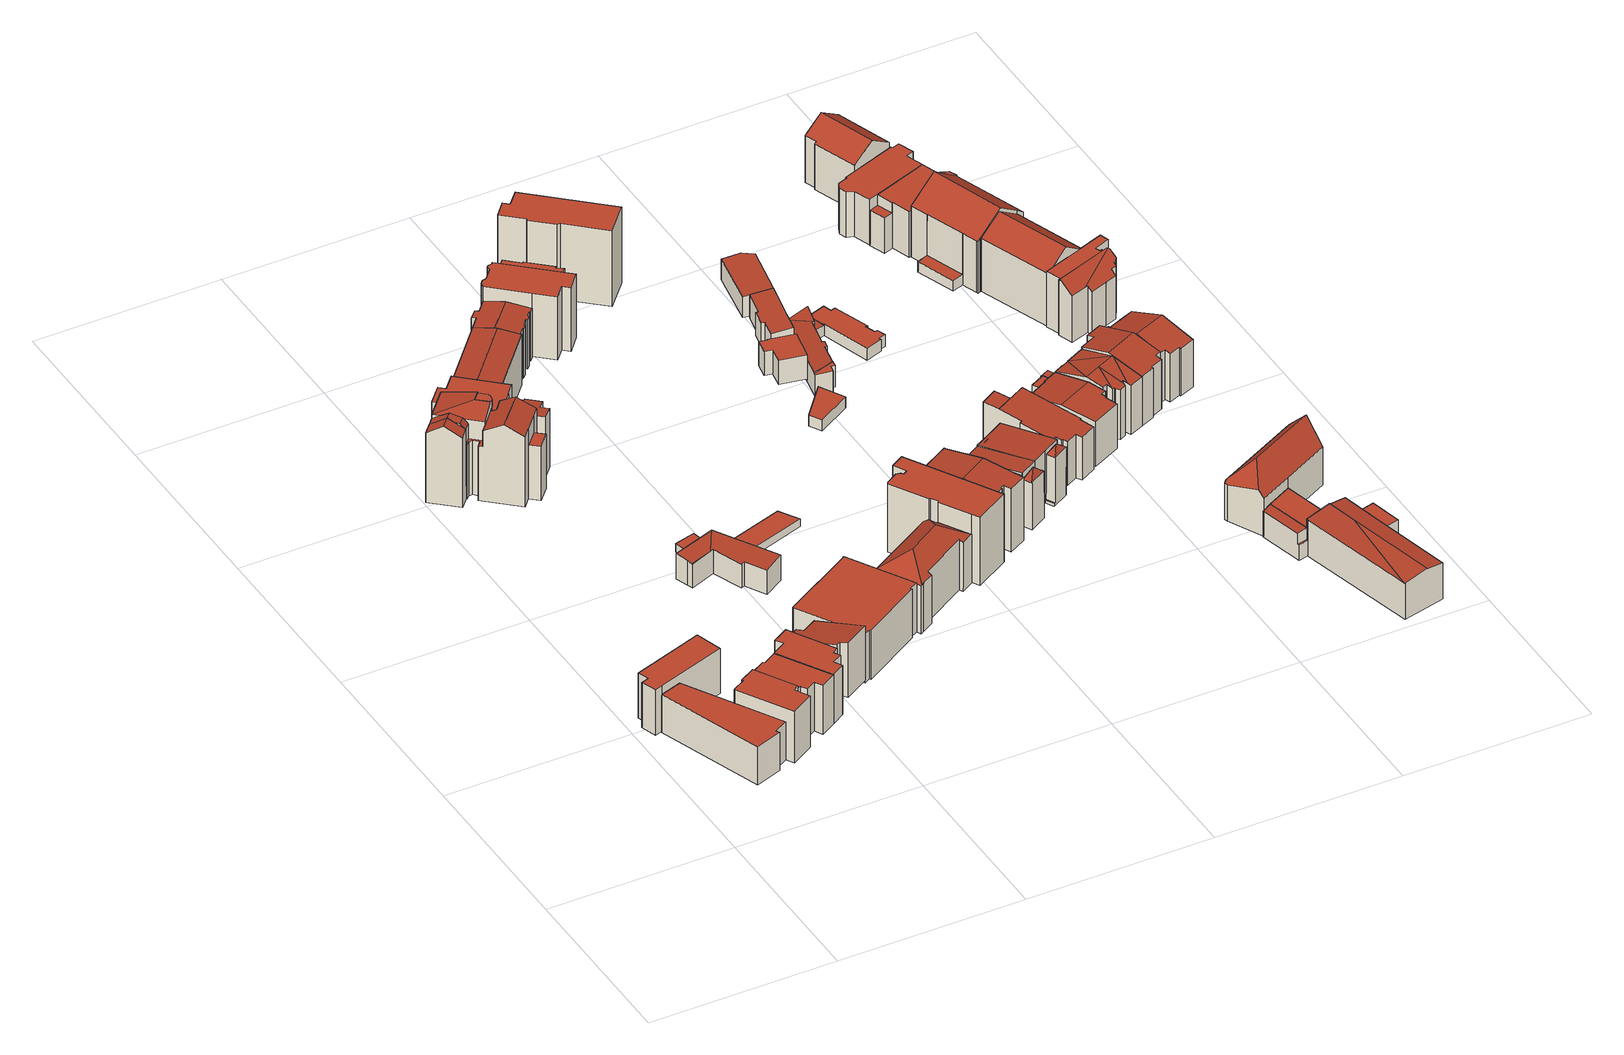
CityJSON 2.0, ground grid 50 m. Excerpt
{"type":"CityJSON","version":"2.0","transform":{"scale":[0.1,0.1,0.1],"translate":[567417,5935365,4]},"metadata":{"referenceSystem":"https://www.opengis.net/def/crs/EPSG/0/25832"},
"CityObjects":{
"building1":{"type":"Building","attributes":{"Gemeindeschluessel":"02000000","Geometrietyp2DReferenz":"3000","function":"31001_1010","roofType":"1000","measuredHeight":11.15,"storeysAboveGround":4},"geometry":[{"type":"MultiSurface","lod":"2","boundaries":[[[0,1,2,3]],[[3,2,4,5]],[[4,2,1,6,7,8]],[[0,3,5,9,10,11]],[[11,10,7,6]],[[9,5,4,8]],[[0,11,6,1]],[[10,9,8,7]]],"semantics":{"surfaces":[{"type":"WallSurface"},{"type":"RoofSurface"},{"type":"GroundSurface"}],"values":[0,0,1,2,0,0,0,0]}}]},
"building2":{"type":"Building","attributes":{"Gemeindeschluessel":"02000000","Geometrietyp2DReferenz":"3000","function":"31001_2010","roofType":"1000","measuredHeight":13.26,"storeysAboveGround":3},"geometry":[{"type":"MultiSurface","lod":"2","boundaries":[[[12,13,14,15]],[[15,14,16,17]],[[18,19,20,21]],[[21,20,13,12]],[[22,23,19,18]],[[23,22,24,25]],[[25,24,17,16]],[[17,24,22,18,21,12,15]],[[25,16,14,13,20,19,23]]],"semantics":{"surfaces":[{"type":"WallSurface"},{"type":"GroundSurface"},{"type":"RoofSurface"}],"values":[0,0,0,0,0,0,0,1,2]}}]},
"building3":{"type":"Building","attributes":{"Gemeindeschluessel":"02000000","Geometrietyp2DReferenz":"3000","function":"31001_1010","roofType":"1000","measuredHeight":15.15,"storeysAboveGround":4},"geometry":[{"type":"MultiSurface","lod":"2","boundaries":[[[26,27,28,29,30,31,32,33]],[[34,35,36,37,38,39,40,41]],[[34,33,32,35]],[[35,32,31,36]],[[36,31,30,37]],[[37,30,29,38]],[[38,29,28,39]],[[39,28,27,40]],[[40,27,26,41]],[[34,41,26,33]]],"semantics":{"surfaces":[{"type":"RoofSurface"},{"type":"GroundSurface"},{"type":"WallSurface"}],"values":[0,1,2,2,2,2,2,2,2,2]}}]},
"building4":{"type":"Building","attributes":{"Gemeindeschluessel":"02000000","Geometrietyp2DReferenz":"3000","function":"31001_1010","roofType":"1000","measuredHeight":14.15,"storeysAboveGround":4},"geometry":[{"type":"MultiSurface","lod":"2","boundaries":[[[42,43,44,45,46,47,48,49,50,51]],[[52,53,54,55,56,57,58,59,60,61]],[[52,51,50,53]],[[53,50,49,54]],[[54,49,48,55]],[[55,48,47,56]],[[56,47,46,57]],[[57,46,45,58]],[[58,45,44,59]],[[59,44,43,60]],[[60,43,42,61]],[[61,42,51,52]]],"semantics":{"surfaces":[{"type":"RoofSurface"},{"type":"GroundSurface"},{"type":"WallSurface"}],"values":[0,1,2,2,2,2,2,2,2,2,2,2]}}]},
"building5":{"type":"Building","attributes":{"Gemeindeschluessel":"02000000","Geometrietyp2DReferenz":"3000","function":"31001_1010","roofType":"1000","measuredHeight":14.36,"storeysAboveGround":4},"geometry":[{"type":"MultiSurface","lod":"2","boundaries":[[[62,63,64,65,66,67,68,69,70,71,72,73]],[[55,74,75,76,77,78,79,80,81,82,83,56]],[[55,73,72,74]],[[74,72,71,75]],[[75,71,70,76]],[[76,70,69,77]],[[77,69,68,78]],[[78,68,67,79]],[[79,67,66,80]],[[80,66,65,81]],[[81,65,64,82]],[[82,64,63,83]],[[83,63,62,56]],[[56,62,73,55]]],"semantics":{"surfaces":[{"type":"RoofSurface"},{"type":"GroundSurface"},{"type":"WallSurface"}],"values":[0,1,2,2,2,2,2,2,2,2,2,2,2,2]}}]},
"building6":{"type":"Building","attributes":{"Gemeindeschluessel":"02000000","Geometrietyp2DReferenz":"3000","function":"31001_1120","roofType":"3100","measuredHeight":22.96,"storeysAboveGround":5},"geometry":[{"type":"MultiSurface","lod":"2","boundaries":[[[84,85,86,87]],[[88,89,90,91,92]],[[93,94,95,89,88]],[[96,97,98,99,95,94]],[[100,101,102,103,104,105,106]],[[107,108,109,110]],[[111,112,113,114]],[[115,116,117,118,119,120,121,122,123,124]],[[90,125,91]],[[123,98,97,124]],[[105,126,127,106]],[[106,127,128,100]],[[121,129,130,122]],[[131,132,133,134]],[[135,104,103,136]],[[136,103,102,137]],[[113,138,139,114]],[[140,108,107,141]],[[142,143,144,145]],[[146,112,111,147]],[[148,120,119,149]],[[149,119,118,150]],[[150,118,117,151]],[[151,117,116,152]],[[152,116,115,153]],[[154,155,156,85,84,92,91,125]],[[157,158,148,149,150,151,152,153,159,156,155,135,136,137,140,141,131,134,160,142,145,161,146,147]],[[162,163,133,132,110,130,129,164]],[[165,139,138,144,143,162,164,166]],[[93,88,92,84,87]],[[86,85,156,159,167]],[[90,89,95,99]],[[148,158,166,164,129,121,120]],[[159,153,115,124,168,167]],[[142,160,163,162,143]],[[157,147,111,114,139,165]],[[146,161,138,113,112]],[[144,138,161,145]],[[165,166,158,157]],[[140,137,102,101,109,108]],[[133,163,160,134]],[[131,141,107,110,132]],[[130,110,109,101,100,128,169]],[[135,155,154,126,105,104]],[[96,94,93]],[[99,98,123,122,130,169]],[[168,124,97,96]],[[154,125,127,126]],[[99,169,128,127,125,90]],[[168,96,93,87,86,167]]],"semantics":{"surfaces":[{"type":"RoofSurface"},{"type":"WallSurface"},{"type":"GroundSurface"}],"values":[0,0,0,0,0,0,0,0,1,1,1,1,1,1,1,1,1,1,1,1,1,1,1,1,1,1,2,0,0,1,1,1,1,1,1,1,1,1,1,1,1,1,1,1,1,1,1,0,0,0]}}]},
"building7":{"type":"Building","attributes":{"Gemeindeschluessel":"02000000","Geometrietyp2DReferenz":"3000","function":"31001_1010","roofType":"2100","measuredHeight":15.95,"storeysAboveGround":4},"geometry":[{"type":"MultiSurface","lod":"2","boundaries":[[[170,171,172,173,174,175,176,177,178]],[[179,180,181,182,183,184,185,186,187]],[[179,178,177,180]],[[180,177,176,181]],[[181,176,175,182]],[[182,175,174,183]],[[183,174,173,184]],[[184,173,172,185]],[[185,172,171,186]],[[186,171,170,187]],[[187,170,178,179]]],"semantics":{"surfaces":[{"type":"RoofSurface"},{"type":"GroundSurface"},{"type":"WallSurface"}],"values":[0,1,2,2,2,2,2,2,2,2,2]}}]},
"building8":{"type":"Building","attributes":{"Gemeindeschluessel":"02000000","Geometrietyp2DReferenz":"3000","function":"31001_1010","roofType":"1000","measuredHeight":18,"storeysAboveGround":3},"geometry":[{"type":"MultiSurface","lod":"2","boundaries":[[[188,189,190,191,192,193,194,195,196,197]],[[198,199,200,201]],[[201,200,202,203]],[[196,204,205,197]],[[206,207,199,198]],[[208,209,210,211]],[[211,210,212,213]],[[214,195,194,215]],[[215,194,193,216]],[[216,193,192,217]],[[217,192,191,218]],[[218,191,190,219]],[[219,190,189,220]],[[220,189,188,221]],[[206,198,201,203,208,211,213,222,214,215,216,217,218,219,220,221]],[[207,206,221,188,197,205]],[[214,222,223,204,196,195]],[[223,222,213,212]],[[209,208,203,202]],[[209,202,200,199,207,205,204,223,212,210]]],"semantics":{"surfaces":[{"type":"RoofSurface"},{"type":"WallSurface"},{"type":"GroundSurface"}],"values":[0,1,1,1,1,1,1,1,1,1,1,1,1,1,2,1,1,1,1,0]}}]},
"building9":{"type":"Building","attributes":{"Gemeindeschluessel":"02000000","Geometrietyp2DReferenz":"3000","function":"31001_1010","roofType":"1000","measuredHeight":7.45,"storeysAboveGround":2},"geometry":[{"type":"MultiSurface","lod":"2","boundaries":[[[224,225,226]],[[227,228,229,230]],[[231,232,233,234]],[[234,233,235,236]],[[237,238,239,227,230,240,231,234,236]],[[241,235,233,232,242,225,243]],[[242,240,230,229]],[[239,238,243,225,224]],[[241,243,238,237]],[[235,241,237,236]],[[242,232,231,240]],[[227,239,224,226,228]],[[242,229,228,226,225]]],"semantics":{"surfaces":[{"type":"RoofSurface"},{"type":"WallSurface"},{"type":"GroundSurface"}],"values":[0,1,1,1,2,0,1,1,1,1,1,1,0]}}]},
"building10":{"type":"Building","attributes":{"Gemeindeschluessel":"02000000","Geometrietyp2DReferenz":"3000","function":"31001_2460","roofType":"1000","measuredHeight":2.44,"storeysAboveGround":1},"geometry":[{"type":"MultiSurface","lod":"2","boundaries":[[[244,245,246,247]],[[248,249,250,251]],[[248,247,246,249]],[[249,246,245,250]],[[250,245,244,251]],[[251,244,247,248]]],"semantics":{"surfaces":[{"type":"RoofSurface"},{"type":"GroundSurface"},{"type":"WallSurface"}],"values":[0,1,2,2,2,2]}}]},
"building11":{"type":"Building","attributes":{"Gemeindeschluessel":"02000000","Geometrietyp2DReferenz":"3000","function":"31001_1010","roofType":"1000","measuredHeight":14.16,"storeysAboveGround":4},"geometry":[{"type":"MultiSurface","lod":"2","boundaries":[[[252,253,254,255,256,257,258,259,260,261]],[[262,263,264,265,266,267,268,269,270,271]],[[268,261,260,269]],[[269,260,259,270]],[[270,259,258,271]],[[262,257,256,263]],[[263,256,255,264]],[[264,255,254,265]],[[265,254,253,266]],[[266,253,252,267]],[[268,267,252,261]],[[262,271,258,257]]],"semantics":{"surfaces":[{"type":"RoofSurface"},{"type":"GroundSurface"},{"type":"WallSurface"}],"values":[0,1,2,2,2,2,2,2,2,2,2,2]}}]},
"building12":{"type":"Building","attributes":{"Gemeindeschluessel":"02000000","Geometrietyp2DReferenz":"3000","function":"31001_1130","roofType":"3100","measuredHeight":15.48,"storeysAboveGround":5},"geometry":[{"type":"MultiSurface","lod":"2","boundaries":[[[272,273,274,275]],[[276,273,272,277]],[[278,275,274,279]],[[280,276,277,281]],[[281,277,272,275,278]],[[279,274,273,276,280]],[[279,280,281,278]]],"semantics":{"surfaces":[{"type":"RoofSurface"},{"type":"WallSurface"},{"type":"GroundSurface"}],"values":[0,0,1,1,1,1,2]}}]},
"building13":{"type":"Building","attributes":{"Gemeindeschluessel":"02000000","Geometrietyp2DReferenz":"3000","function":"31001_2460","roofType":"1000","measuredHeight":2.35,"storeysAboveGround":1},"geometry":[{"type":"MultiSurface","lod":"2","boundaries":[[[282,283,284,285]],[[285,284,286,287]],[[288,289,283,282]],[[287,286,289,288]],[[287,288,282,285]],[[289,286,284,283]]],"semantics":{"surfaces":[{"type":"WallSurface"},{"type":"GroundSurface"},{"type":"RoofSurface"}],"values":[0,0,0,0,1,2]}}]},
"building14":{"type":"Building","attributes":{"Gemeindeschluessel":"02000000","Geometrietyp2DReferenz":"3000","function":"31001_1010","roofType":"3100","measuredHeight":15.23,"storeysAboveGround":6},"geometry":[{"type":"MultiSurface","lod":"2","boundaries":[[[290,291,292,293,294,295,296,274]],[[297,298,299,300,301,302,303,304,305,306,307,308,309,291,290]],[[310,274,296,311]],[[311,296,295,312]],[[312,295,294,313]],[[313,294,293,314]],[[314,293,292,315]],[[316,309,308,317]],[[317,308,307,318]],[[318,307,306,319]],[[319,306,305,320]],[[320,305,304,321]],[[321,304,303,322]],[[322,303,302,323]],[[323,302,301,324]],[[324,301,300,325]],[[325,300,299,326]],[[326,299,298,327]],[[327,298,297,328]],[[328,297,290,274,310]],[[315,292,291,309,316]],[[315,316,317,318,319,320,321,322,323,324,325,326,327,328,310,311,312,313,314]]],"semantics":{"surfaces":[{"type":"RoofSurface"},{"type":"WallSurface"},{"type":"GroundSurface"}],"values":[0,0,1,1,1,1,1,1,1,1,1,1,1,1,1,1,1,1,1,1,1,2]}}]},
"building15":{"type":"Building","attributes":{"Gemeindeschluessel":"02000000","Geometrietyp2DReferenz":"3000","function":"31001_1010","roofType":"3200","measuredHeight":18.33,"storeysAboveGround":4},"geometry":[{"type":"MultiSurface","lod":"2","boundaries":[[[329,330,331,332,333,334]],[[335,333,332,336,337,338]],[[339,340,341,342,343,336,332,331,344]],[[343,345,346,347,337,336]],[[348,330,329,349]],[[349,329,334,350]],[[351,342,341,352]],[[352,341,340,353]],[[353,340,339,354]],[[355,347,346,356]],[[356,346,345,357]],[[351,352,353,354,358,348,349,350,359,360,355,356,357]],[[358,354,339,344]],[[351,357,345,343,342]],[[355,360,338,337,347]],[[360,359,335,338]],[[348,358,344,331,330]],[[359,350,334,333,335]]],"semantics":{"surfaces":[{"type":"RoofSurface"},{"type":"WallSurface"},{"type":"GroundSurface"}],"values":[0,0,0,0,1,1,1,1,1,1,1,2,1,1,1,1,1,1]}}]},
"building16":{"type":"Building","attributes":{"Gemeindeschluessel":"02000000","Geometrietyp2DReferenz":"3000","function":"31001_1010","roofType":"1000","measuredHeight":18.48,"storeysAboveGround":5},"geometry":[{"type":"MultiSurface","lod":"2","boundaries":[[[361,362,363,364,365,366,367,368,369,370,371,372,373,374]],[[375,376,377,378,379,380,381,382,383,384,385,386,387,388]],[[380,369,368,381]],[[381,368,367,382]],[[382,367,366,383]],[[383,366,365,384]],[[384,365,364,385]],[[385,364,363,386]],[[386,363,362,387]],[[387,362,361,388]],[[375,374,373,376]],[[376,373,372,377]],[[377,372,371,378]],[[378,371,370,379]],[[379,370,369,380]],[[375,388,361,374]]],"semantics":{"surfaces":[{"type":"RoofSurface"},{"type":"GroundSurface"},{"type":"WallSurface"}],"values":[0,1,2,2,2,2,2,2,2,2,2,2,2,2,2,2]}}]},
"building17":{"type":"Building","attributes":{"Gemeindeschluessel":"02000000","Geometrietyp2DReferenz":"3000","function":"31001_1010","roofType":"1000","measuredHeight":12.1,"storeysAboveGround":4},"geometry":[{"type":"MultiSurface","lod":"2","boundaries":[[[389,390,391,392,393,394,395,396]],[[397,398,399,400,401,402,403,404]],[[397,396,395,398]],[[398,395,394,399]],[[399,394,393,400]],[[400,393,392,401]],[[401,392,391,402]],[[402,391,390,403]],[[403,390,389,404]],[[404,389,396,397]]],"semantics":{"surfaces":[{"type":"RoofSurface"},{"type":"GroundSurface"},{"type":"WallSurface"}],"values":[0,1,2,2,2,2,2,2,2,2]}}]},
"building18":{"type":"Building","attributes":{"Gemeindeschluessel":"02000000","Geometrietyp2DReferenz":"3000","function":"31001_1010","roofType":"1000","measuredHeight":19.82,"storeysAboveGround":4},"geometry":[{"type":"MultiSurface","lod":"2","boundaries":[[[405,406,407,408]],[[409,410,411,412]],[[412,411,413,414]],[[414,413,415,416]],[[416,415,417,418]],[[418,417,419,420]],[[420,419,406,405]],[[421,422,423,424]],[[424,423,425,426]],[[426,425,427,428]],[[428,427,429,430]],[[430,429,431,432]],[[433,434,432,431]],[[434,433,410,409]],[[422,421,408,407]],[[408,421,424,426,428,430,432,434,409,412,414,416,418,420,405]],[[422,407,406,419,417,415,413,411,410,433,431,429,427,425,423]]],"semantics":{"surfaces":[{"type":"WallSurface"},{"type":"GroundSurface"},{"type":"RoofSurface"}],"values":[0,0,0,0,0,0,0,0,0,0,0,0,0,0,0,1,2]}}]},
"building19":{"type":"Building","attributes":{"Gemeindeschluessel":"02000000","Geometrietyp2DReferenz":"3000","function":"31001_1120","roofType":"1000","measuredHeight":22.16,"storeysAboveGround":6},"geometry":[{"type":"MultiSurface","lod":"2","boundaries":[[[435,436,437,438]],[[438,437,439,440]],[[441,442,443,444]],[[444,443,445,446]],[[446,445,447,448]],[[448,447,449,450]],[[450,449,451,452]],[[452,451,436,435]],[[442,441,453,454]],[[454,453,440,439]],[[440,453,441,444,446,448,450,452,435,438]],[[454,439,437,436,451,449,447,445,443,442]]],"semantics":{"surfaces":[{"type":"WallSurface"},{"type":"GroundSurface"},{"type":"RoofSurface"}],"values":[0,0,0,0,0,0,0,0,0,0,1,2]}}]},
"building20":{"type":"Building","attributes":{"Gemeindeschluessel":"02000000","Geometrietyp2DReferenz":"3000","function":"31001_1120","roofType":"3100","measuredHeight":19.7,"storeysAboveGround":4},"geometry":[{"type":"MultiSurface","lod":"2","boundaries":[[[455,456,457,458,459]],[[460,459,458,461]],[[462,455,459,460]],[[456,463,464,457]],[[465,466,467,468]],[[469,470,471,472]],[[472,471,473,474]],[[474,473,475,476]],[[476,475,477,478]],[[469,472,474,476,478,462,460,461,479,465,468,480]],[[462,478,477,481,463,456,455]],[[482,480,468,467,483]],[[470,469,480,482]],[[466,465,479,464]],[[479,461,458,457,464]],[[481,477,475,473,471,470,482,483]],[[481,483,467,466,464,463]]],"semantics":{"surfaces":[{"type":"RoofSurface"},{"type":"WallSurface"},{"type":"GroundSurface"}],"values":[0,1,1,1,1,1,1,1,1,2,1,1,1,1,1,0,0]}}]},
"building21":{"type":"Building","attributes":{"Gemeindeschluessel":"02000000","Geometrietyp2DReferenz":"3000","function":"31001_1120","roofType":"1000","measuredHeight":14.3,"storeysAboveGround":3},"geometry":[{"type":"MultiSurface","lod":"2","boundaries":[[[484,485,486,487]],[[488,489,490,491]],[[491,490,492,493]],[[493,492,494,495]],[[496,497,498,499]],[[499,498,500,501]],[[486,500,502,487]],[[503,504,505,506]],[[506,505,507,508]],[[508,507,509,510]],[[510,509,511,512]],[[512,511,513,514]],[[515,485,484,516]],[[496,499,501,515,516,488,491,493,495,503,506,508,510,512,514]],[[489,488,516,484,487,502]],[[515,501,500,486,485]],[[497,496,514,513]],[[504,503,495,494]],[[504,494,492,490,489,502,500,498,497,513,511,509,507,505]]],"semantics":{"surfaces":[{"type":"RoofSurface"},{"type":"WallSurface"},{"type":"GroundSurface"}],"values":[0,1,1,1,1,1,1,1,1,1,1,1,1,2,1,1,1,1,0]}}]},
"building22":{"type":"Building","attributes":{"Gemeindeschluessel":"02000000","Geometrietyp2DReferenz":"3000","function":"31001_1010","roofType":"1000","measuredHeight":3.23,"storeysAboveGround":1},"geometry":[{"type":"MultiSurface","lod":"2","boundaries":[[[517,518,519,520]],[[521,522,523,524]],[[521,520,519,522]],[[522,519,518,523]],[[523,518,517,524]],[[524,517,520,521]]],"semantics":{"surfaces":[{"type":"RoofSurface"},{"type":"GroundSurface"},{"type":"WallSurface"}],"values":[0,1,2,2,2,2]}}]},
"building23":{"type":"Building","attributes":{"Gemeindeschluessel":"02000000","Geometrietyp2DReferenz":"3000","function":"31001_1010","roofType":"1000","measuredHeight":16.11,"storeysAboveGround":4},"geometry":[{"type":"MultiSurface","lod":"2","boundaries":[[[525,526,527,528]],[[529,530,531,532,533]],[[531,534,535,536,537,538,539,540,541,542]],[[543,544,545,546,547]],[[548,549,544,543]],[[550,544,549]],[[550,551,545,544]],[[526,552,553,527]],[[542,532,531]],[[554,540,539,555]],[[555,539,538,556]],[[546,537,536,547]],[[530,534,531]],[[557,558,559,560,561,554,555,556,562]],[[562,556,538,537,546,545,551]],[[558,557,548,543,547,536,535]],[[557,562,551,550,549,548]],[[554,561,553,552,541,540]],[[559,558,535,534,530,529]],[[533,532,542,541,552,526,525]],[[560,559,529,533,525,528]],[[561,560,528,527,553]]],"semantics":{"surfaces":[{"type":"RoofSurface"},{"type":"WallSurface"},{"type":"GroundSurface"}],"values":[0,0,0,0,0,0,0,0,1,1,1,1,1,2,1,1,1,1,1,1,1,1]}}]},
"building24":{"type":"Building","attributes":{"Gemeindeschluessel":"02000000","Geometrietyp2DReferenz":"3000","function":"31001_1010","roofType":"1000","measuredHeight":7.01,"storeysAboveGround":2},"geometry":[{"type":"MultiSurface","lod":"2","boundaries":[[[563,564,565,566,567,568,569,570]],[[571,572,573,574,575,576,577,578]],[[571,570,569,572]],[[572,569,568,573]],[[573,568,567,574]],[[574,567,566,575]],[[575,566,565,576]],[[576,565,564,577]],[[577,564,563,578]],[[578,563,570,571]]],"semantics":{"surfaces":[{"type":"RoofSurface"},{"type":"GroundSurface"},{"type":"WallSurface"}],"values":[0,1,2,2,2,2,2,2,2,2]}}]},
"building25":{"type":"Building","attributes":{"Gemeindeschluessel":"02000000","Geometrietyp2DReferenz":"3000","function":"31001_1120","roofType":"1000","measuredHeight":15.81,"storeysAboveGround":4},"geometry":[{"type":"MultiSurface","lod":"2","boundaries":[[[579,580,581,582]],[[583,584,585,586]],[[587,588,583,586]],[[589,583,588]],[[589,584,583]],[[590,591,592,593]],[[594,582,581,595]],[[579,596,597,580]],[[598,599,600,601]],[[591,587,586,592]],[[602,598,601,594,595,603,604,605,606]],[[596,579,582,594,601,600]],[[606,605,607,608,585,584,589]],[[602,606,589,588,587,591,590]],[[607,605,604,609]],[[598,602,590,593,610,599]],[[610,593,592,586,585,608]],[[609,604,603,597]],[[603,595,581,580,597]],[[609,597,596,600,599,610,608,607]]],"semantics":{"surfaces":[{"type":"RoofSurface"},{"type":"WallSurface"},{"type":"GroundSurface"}],"values":[0,0,0,0,0,0,1,1,1,1,2,1,1,1,1,1,1,1,1,0]}}]},
"building26":{"type":"Building","attributes":{"Gemeindeschluessel":"02000000","Geometrietyp2DReferenz":"3000","function":"31001_2310","roofType":"1000","measuredHeight":7.39,"storeysAboveGround":2},"geometry":[{"type":"MultiSurface","lod":"2","boundaries":[[[611,612,613,614]],[[614,613,615,616]],[[616,615,617,618]],[[618,617,619,620]],[[621,622,623,624]],[[623,622,625,619,617,615,613,612,626]],[[621,624,627,611,614,616,618,620,628]],[[621,628,625,622]],[[628,620,619,625]],[[627,624,623,626]],[[611,627,626,612]]],"semantics":{"surfaces":[{"type":"WallSurface"},{"type":"RoofSurface"},{"type":"GroundSurface"}],"values":[0,0,0,0,0,1,2,0,0,0,0]}}]},
"building27":{"type":"Building","attributes":{"Gemeindeschluessel":"02000000","Geometrietyp2DReferenz":"3000","function":"31001_1010","roofType":"1000","measuredHeight":6.46,"storeysAboveGround":2},"geometry":[{"type":"MultiSurface","lod":"2","boundaries":[[[629,630,631,632,633,634,635]],[[636,637,638,639]],[[640,641,642,643,644]],[[633,632,645]],[[646,631,630,647]],[[647,630,629,648]],[[648,629,635,649]],[[650,651,652,653]],[[654,655,656,657]],[[657,656,658,659]],[[659,658,660,661]],[[633,662,634]],[[663,664,665,666]],[[643,638,637,644]],[[667,642,641]],[[668,669,670,671]],[[671,670,672,673]],[[640,674,641]],[[675,676,677,678]],[[678,677,679,680]],[[680,679,681,682]],[[682,681,683,684]],[[684,683,685,686]],[[686,685,687,688]],[[689,690,691,654,657,659,661,646,647,648,649,650,653,663,666,668,671,673,675,678,680,682,684,686,688]],[[668,666,665,639,638,643,642,667,669]],[[691,690,692,674,640,644,637,636,693]],[[694,687,685,683,681,679,677,676,672,670,669,667,641,674,692]],[[694,692,690,689]],[[687,694,689,688]],[[672,676,675,673]],[[655,654,691,693]],[[664,663,653,652]],[[646,661,660,645,632,631]],[[650,649,635,634,662,651]],[[664,652,651,662,633,645,660,658,656,655,693,636,639,665]]],"semantics":{"surfaces":[{"type":"RoofSurface"},{"type":"WallSurface"},{"type":"GroundSurface"}],"values":[0,0,0,1,1,1,1,1,1,1,1,1,1,1,1,1,1,1,1,1,1,1,1,1,2,1,1,0,1,1,1,1,1,1,1,0]}}]},
"building28":{"type":"Building","attributes":{"Gemeindeschluessel":"02000000","Geometrietyp2DReferenz":"3000","function":"31001_1120","roofType":"1000","measuredHeight":7.02,"storeysAboveGround":2},"geometry":[{"type":"MultiSurface","lod":"2","boundaries":[[[695,696,697,698]],[[699,700,701,697,696]],[[702,695,698,703,704]],[[704,703,701,700]],[[695,702,699,696]],[[702,704,700,699]],[[703,698,697,701]]],"semantics":{"surfaces":[{"type":"WallSurface"},{"type":"RoofSurface"},{"type":"GroundSurface"}],"values":[0,1,2,0,0,0,0]}}]},
"building29":{"type":"Building","attributes":{"Gemeindeschluessel":"02000000","Geometrietyp2DReferenz":"3000","function":"31001_1010","roofType":"1000","measuredHeight":16.15,"storeysAboveGround":4},"geometry":[{"type":"MultiSurface","lod":"2","boundaries":[[[705,706,707,708]],[[709,708,707,710]],[[705,711,712,706]],[[713,714,715,716]],[[716,715,717,718]],[[718,717,719,720]],[[720,719,721,722]],[[722,721,723,724]],[[724,723,725,726]],[[726,725,727,728]],[[728,727,729,730]],[[731,732,733,734]],[[734,733,735,736]],[[713,716,718,720,722,724,726,728,730,709,710,737,738,731,734,736]],[[735,733,732,739,740,712,711,729,727,725,723,721,719,717,715,714]],[[740,739,738,737]],[[739,732,731,738]],[[735,714,713,736]],[[709,730,729,711,705,708]],[[737,710,707,706,712,740]]],"semantics":{"surfaces":[{"type":"RoofSurface"},{"type":"WallSurface"},{"type":"GroundSurface"}],"values":[0,1,1,1,1,1,1,1,1,1,1,1,1,2,0,1,1,1,1,1]}}]},
"building30":{"type":"Building","attributes":{"Gemeindeschluessel":"02000000","Geometrietyp2DReferenz":"3000","function":"31001_1010","roofType":"3100","measuredHeight":14.18,"storeysAboveGround":4},"geometry":[{"type":"MultiSurface","lod":"2","boundaries":[[[741,742,743,744]],[[745,746,747,748]],[[749,750,751,752]],[[752,751,753,754]],[[754,753,755,756]],[[756,755,757,758]],[[758,757,759,760]],[[761,741,744,762,763,749,752,754,756,758,760]],[[749,763,764,748,747,765,750]],[[762,744,743,746,745,766]],[[764,763,762,766]],[[767,761,760,759]],[[741,761,767,768,742]],[[764,766,745,748]],[[768,767,759,757,755,753,751,750,765]],[[768,765,747,746,743,742]]],"semantics":{"surfaces":[{"type":"WallSurface"},{"type":"GroundSurface"},{"type":"RoofSurface"}],"values":[0,0,0,0,0,0,0,1,0,0,0,0,0,2,2,2]}}]},
"building31":{"type":"Building","attributes":{"Gemeindeschluessel":"02000000","Geometrietyp2DReferenz":"3000","function":"31001_1120","roofType":"3100","measuredHeight":16.32,"storeysAboveGround":4},"geometry":[{"type":"MultiSurface","lod":"2","boundaries":[[[769,770,771,772,773]],[[774,775,776,777,778]],[[779,780,781,782,783]],[[784,785,786]],[[787,788,789,790,791,792,782,781]],[[792,793,794,795,796,797,782]],[[798,799,796,795]],[[800,773,772,801]],[[802,769,773,800]],[[770,778,777,771]],[[803,780,779,804]],[[805,791,790,806]],[[806,790,789,807]],[[807,789,788,808]],[[808,788,787,809]],[[810,794,793,811]],[[812,799,798,813]],[[804,779,783,774,778,770,769,802]],[[786,785,814,815,776,775]],[[814,785,784,797,796,799,812]],[[810,811,805,806,807,808,809,803,804,802,800,801,815,814,812,813]],[[810,813,798,795,794]],[[805,811,793,792,791]],[[803,809,787,781,780]],[[815,801,772,771,777,776]],[[786,775,774,783,782,797,784]]],"semantics":{"surfaces":[{"type":"RoofSurface"},{"type":"WallSurface"},{"type":"GroundSurface"}],"values":[0,0,0,0,0,0,0,1,1,1,1,1,1,1,1,1,1,1,1,1,2,1,1,1,1,0]}}]},
"building32":{"type":"Building","attributes":{"Gemeindeschluessel":"02000000","Geometrietyp2DReferenz":"3000","function":"31001_1100","roofType":"1000","measuredHeight":11.37,"storeysAboveGround":3},"geometry":[{"type":"MultiSurface","lod":"2","boundaries":[[[816,817,818,819,820]],[[821,822,823,824]],[[825,826,827,828]],[[829,820,819,830]],[[827,817,816,828]],[[831,832,833,834]],[[835,836,837,838]],[[839,840,841,842,843,829,830,844,845,846,847]],[[848,844,830,819,818,849]],[[834,833,845,844,848]],[[846,845,833,850,851,836,835,852]],[[853,842,841,821,824]],[[838,837,839,847,854]],[[855,822,821,841,840,856]],[[854,847,846,852]],[[856,840,839,837]],[[843,842,853,826,825]],[[851,850,823,822,855]],[[826,853,832,831,849,818,817,827]],[[829,843,825,828,816,820]],[[854,852,835,838]],[[851,855,856,837,836]],[[824,823,850,833,832,853]],[[834,848,849,831]]],"semantics":{"surfaces":[{"type":"RoofSurface"},{"type":"WallSurface"},{"type":"GroundSurface"}],"values":[0,0,0,1,1,1,1,2,1,1,1,1,1,1,1,1,1,1,1,1,0,0,0,0]}}]},
"building33":{"type":"Building","attributes":{"Gemeindeschluessel":"02000000","Geometrietyp2DReferenz":"3000","function":"31001_1010","roofType":"3200","measuredHeight":17.19,"storeysAboveGround":4},"geometry":[{"type":"MultiSurface","lod":"2","boundaries":[[[857,858,859,860]],[[861,862,863,858,857,864]],[[865,863,862,844]],[[844,862,861,830]],[[866,867,868,869]],[[866,869,870,865,844,830]],[[860,859,870,869,868]],[[867,866,830,861,864]],[[865,870,859,858,863]],[[867,864,857,860,868]]],"semantics":{"surfaces":[{"type":"RoofSurface"},{"type":"WallSurface"},{"type":"GroundSurface"}],"values":[0,0,1,1,1,2,1,1,1,0]}}]},
"building34":{"type":"Building","attributes":{"Gemeindeschluessel":"02000000","Geometrietyp2DReferenz":"3000","function":"31001_1010","roofType":"3100","measuredHeight":16.88,"storeysAboveGround":4},"geometry":[{"type":"MultiSurface","lod":"2","boundaries":[[[871,872,873,874,875,876]],[[877,878,879,880,881,882,876,875]],[[814,874,873,883]],[[883,873,872,884]],[[884,872,871,885]],[[886,882,881,887]],[[887,881,880,888]],[[888,880,879,889]],[[889,879,878,890]],[[890,878,877,812]],[[885,871,876,882,886]],[[812,877,875,874,814]],[[812,814,883,884,885,886,887,888,889,890]]],"semantics":{"surfaces":[{"type":"RoofSurface"},{"type":"WallSurface"},{"type":"GroundSurface"}],"values":[0,0,1,1,1,1,1,1,1,1,1,1,2]}}]},
"building35":{"type":"Building","attributes":{"Gemeindeschluessel":"02000000","Geometrietyp2DReferenz":"3000","function":"31001_1120","roofType":"3100","measuredHeight":16.9,"storeysAboveGround":4},"geometry":[{"type":"MultiSurface","lod":"2","boundaries":[[[891,892,893,894,895]],[[896,897,893,892]],[[898,895,894,899]],[[885,891,895,898]],[[896,900,901,897]],[[902,903,904,905]],[[905,904,906,907]],[[907,906,908,909]],[[909,908,910,886]],[[902,905,907,909,886,885,898,899,911,912,913]],[[914,915,913,912,916]],[[900,896,892,891,885,886,910,917]],[[911,899,894,893,897,901,918]],[[903,902,913,915]],[[916,912,911,918]],[[917,910,908,906,904,903,915,914]],[[917,914,916,918,901,900]]],"semantics":{"surfaces":[{"type":"RoofSurface"},{"type":"WallSurface"},{"type":"GroundSurface"}],"values":[0,0,1,1,1,1,1,1,1,2,1,1,1,1,1,0,0]}}]},
"building36":{"type":"Building","attributes":{"Gemeindeschluessel":"02000000","Geometrietyp2DReferenz":"3000","function":"31001_1120","roofType":"1000","measuredHeight":13.17,"storeysAboveGround":3},"geometry":[{"type":"MultiSurface","lod":"2","boundaries":[[[919,920,921,922,923,924,925,926,927,928,929,930,931]],[[932,933,934,935,936,937,938,939,940,941,942,943,944]],[[932,931,930,933]],[[933,930,929,934]],[[934,929,928,935]],[[935,928,927,936]],[[936,927,926,937]],[[937,926,925,938]],[[938,925,924,939]],[[939,924,923,940]],[[940,923,922,941]],[[941,922,921,942]],[[942,921,920,943]],[[943,920,919,944]],[[944,919,931,932]]],"semantics":{"surfaces":[{"type":"RoofSurface"},{"type":"GroundSurface"},{"type":"WallSurface"}],"values":[0,1,2,2,2,2,2,2,2,2,2,2,2,2,2]}}]},
"building37":{"type":"Building","attributes":{"Gemeindeschluessel":"02000000","Geometrietyp2DReferenz":"3000","function":"31001_1120","roofType":"1000","measuredHeight":13.28,"storeysAboveGround":3},"geometry":[{"type":"MultiSurface","lod":"2","boundaries":[[[945,946,947,948]],[[949,945,948,950]],[[946,951,952,947]],[[953,954,955,956]],[[956,955,957,958]],[[958,957,959,960]],[[960,959,961,962]],[[963,964,949,950,965,953,956,958,960,962]],[[966,963,962,961]],[[967,964,963,966]],[[954,953,965,922]],[[949,964,967,951,946,945]],[[965,950,948,947,952,922]],[[954,922,952,951,967,966,961,959,957,955]]],"semantics":{"surfaces":[{"type":"RoofSurface"},{"type":"WallSurface"},{"type":"GroundSurface"}],"values":[0,1,1,1,1,1,1,2,1,1,1,1,1,0]}}]},
"building38":{"type":"Building","attributes":{"Gemeindeschluessel":"02000000","Geometrietyp2DReferenz":"3000","function":"31001_1120","roofType":"3100","measuredHeight":20.46,"storeysAboveGround":5},"geometry":[{"type":"MultiSurface","lod":"2","boundaries":[[[968,969,970,971]],[[972,968,971,973]],[[969,974,975,970]],[[976,977,978,979]],[[979,978,980,981]],[[981,980,982,983]],[[984,985,986,987]],[[987,986,988,989]],[[989,988,990,991]],[[976,979,981,983,992,972,973,993,994,995,984,987,989,991]],[[996,975,974,997,982,980,978,977,998,999,1000]],[[1001,999,998,990,988,986,985]],[[982,997,992,983]],[[1001,985,984,995]],[[976,991,990,998,977]],[[996,1000,994,993]],[[995,994,1000,999,1001]],[[972,992,997,974,969,968]],[[993,973,971,970,975,996]]],"semantics":{"surfaces":[{"type":"RoofSurface"},{"type":"WallSurface"},{"type":"GroundSurface"}],"values":[0,1,1,1,1,1,1,1,1,2,0,0,1,1,1,1,1,1,1]}}]},
"building39":{"type":"Building","attributes":{"Gemeindeschluessel":"02000000","Geometrietyp2DReferenz":"3000","function":"31001_1010","roofType":"3100","measuredHeight":17.35,"storeysAboveGround":4},"geometry":[{"type":"MultiSurface","lod":"2","boundaries":[[[1002,1003,1004,1005,1006,1007,1008]],[[1005,1009,1010,1006]],[[1011,1008,1007,1012]],[[1013,1004,1003,1014]],[[1014,1003,1002,1015]],[[1015,1002,1008,1011]],[[1016,1010,1009,1017]],[[1017,1009,1005,1004,1013]],[[1012,1007,1006,1010,1016]],[[1012,1016,1017,1013,1014,1015,1011]]],"semantics":{"surfaces":[{"type":"RoofSurface"},{"type":"WallSurface"},{"type":"GroundSurface"}],"values":[0,0,1,1,1,1,1,1,1,2]}}]},
"building40":{"type":"Building","attributes":{"Gemeindeschluessel":"02000000","Geometrietyp2DReferenz":"3000","function":"31001_1010","roofType":"3100","measuredHeight":19.77,"storeysAboveGround":5},"geometry":[{"type":"MultiSurface","lod":"2","boundaries":[[[1018,1019,1020,977]],[[1021,1018,977,1022]],[[1021,1022,1023,1024]],[[1025,1023,1022,977,1020]],[[1026,1024,1023,1025]],[[1021,1024,1026,1019,1018]],[[1026,1025,1020,1019]]],"semantics":{"surfaces":[{"type":"RoofSurface"},{"type":"WallSurface"},{"type":"GroundSurface"}],"values":[0,1,2,1,1,1,0]}}]},
"building41":{"type":"Building","attributes":{"Gemeindeschluessel":"02000000","Geometrietyp2DReferenz":"3000","function":"31001_1010","roofType":"1000","measuredHeight":16.61,"storeysAboveGround":4},"geometry":[{"type":"MultiSurface","lod":"2","boundaries":[[[1027,1028,1029,1030,1031]],[[1032,1033,1034,1035,1036,1037,1038,1039,1040,1041,1029,1028]],[[1042,1043,1044,1045]],[[1045,1044,1046,1047]],[[1047,1046,1048,1049]],[[1049,1048,1050,1051]],[[1052,1053,1054,1055]],[[1055,1054,1056,1057]],[[1058,1031,1030,1059]],[[1060,1041,1040,1061]],[[1061,1040,1039,1062]],[[1062,1039,1038,1063]],[[1063,1038,1037,1064]],[[1064,1037,1036,1065]],[[1065,1036,1035,1066]],[[1066,1035,1034,1067]],[[1067,1034,1033,1068]],[[1068,1033,1032,1069]],[[1070,1071,1072,1073]],[[1071,1070,1057,1056]],[[1042,1045,1047,1049,1051,1060,1061,1062,1063,1064,1065,1066,1067,1068,1069,1074,1052,1055,1057,1070,1073]],[[1060,1051,1050,1059,1030,1029,1041]],[[1074,1069,1032,1028,1027]],[[1052,1074,1027,1031,1058,1053]],[[1043,1042,1073,1072]],[[1043,1072,1071,1056,1054,1053,1058,1059,1050,1048,1046,1044]]],"semantics":{"surfaces":[{"type":"RoofSurface"},{"type":"WallSurface"},{"type":"GroundSurface"}],"values":[0,0,1,1,1,1,1,1,1,1,1,1,1,1,1,1,1,1,1,1,2,1,1,1,1,0]}}]}
},
"vertices":[
[228,214,10],[228,214,121],[233,206,121],[233,206,10],[161,181,121],[161,181,10],[264,235,121],[119,484,121],[61,465,121],[61,465,10],[119,484,10],[264,235,10],
[27,500,14],[27,500,146],[47,507,146],[47,507,14],[37,536,146],[37,536,14],[61,465,14],[61,465,146],[41,458,146],[41,458,14],[250,528,14],[250,528,146],[228,600,14],[228,600,146],
[277,214,161],[337,249,161],[315,288,161],[330,297,161],[268,403,161],[227,380,161],[229,376,161],[194,356,161],[194,356,10],[229,376,10],[227,380,10],[268,403,10],[330,297,10],[315,288,10],[337,249,10],[277,214,10],
[330,297,153],[339,302,153],[349,285,153],[375,300,153],[387,279,153],[428,303,153],[346,442,153],[310,421,153],[306,425,153],[268,403,153],[268,403,11],[306,425,11],[310,421,11],[346,442,11],[428,303,11],[387,279,11],[375,300,11],[349,285,11],[339,302,11],[330,297,11],
[428,303,155],[463,324,155],[451,345,155],[478,360,155],[468,377,155],[483,387,155],[424,489,155],[413,508,155],[371,484,155],[383,465,155],[383,464,155],[346,442,155],[383,464,11],[383,465,11],[371,484,11],[413,508,11],[424,489,11],[483,387,11],[468,377,11],[478,360,11],[451,345,11],[463,324,11],
[30,1541,208],[7,1516,208],[39,1487,234],[62,1512,234],[61,1513,230],[78,1532,230],[62,1546,218],[47,1560,206],[30,1541,206],[73,1502,225],[86,1492,221],[102,1510,221],[93,1485,210],[95,1483,206],[112,1501,206],[104,1508,218],[181,1519,231],[190,1529,231],[192,1536,231],[193,1543,231],[191,1550,231],[172,1567,231],[152,1545,231],[185,1523,209],[189,1529,209],[190,1529,209],[181,1519,209],[247,1394,163],[279,1430,163],[257,1449,163],[224,1412,163],[96,1483,163],[98,1481,163],[107,1490,163],[117,1490,163],[130,1478,163],[118,1464,163],[126,1458,163],[142,1475,163],[112,1501,163],[95,1483,163],[47,1560,218],[172,1567,234],[152,1545,234],[181,1519,234],[126,1458,209],[142,1475,209],[179,1516,5],[179,1516,209],[190,1506,217],[190,1506,5],[191,1550,5],[193,1543,5],[192,1536,5],[257,1449,209],[224,1412,209],[189,1529,5],[185,1523,5],[276,1475,5],[276,1475,211],[278,1473,209],[278,1473,5],[279,1430,5],[247,1394,5],[118,1464,5],[130,1478,5],[117,1490,5],[107,1490,5],[98,1481,5],[96,1483,5],[107,1626,218],[107,1626,5],[7,1516,5],[223,1413,5],[202,1389,5],[73,1457,5],[212,1532,5],[257,1449,5],[240,1507,235],[212,1532,217],[164,1423,235],[223,1413,210],[202,1389,210],[73,1457,207],[95,1483,208],[142,1475,218],
[424,489,132],[483,387,166],[493,392,166],[505,373,172],[572,413,172],[502,534,132],[464,512,132],[453,532,125],[413,508,125],[413,508,13],[453,532,13],[464,512,13],[502,534,13],[572,413,13],[505,373,13],[493,392,13],[483,387,13],[424,489,13],
[276,1475,182],[281,1481,181],[298,1467,181],[325,1497,177],[308,1511,177],[325,1530,175],[293,1559,175],[290,1556,175],[262,1581,175],[215,1529,182],[90,1640,6],[90,1640,186],[129,1683,186],[129,1683,6],[145,1669,186],[145,1669,6],[262,1581,186],[215,1529,186],[107,1626,6],[107,1626,186],[178,1706,6],[178,1706,186],[265,1628,186],[265,1628,6],[286,1609,186],[286,1609,6],[290,1556,6],[293,1559,6],[325,1530,6],[308,1511,6],[325,1497,6],[298,1467,6],[281,1481,6],[276,1475,6],[261,1581,6],[261,1581,186],
[391,921,80],[451,944,80],[390,924,80],[385,938,11],[385,938,82],[374,971,85],[374,971,11],[585,848,11],[585,848,85],[531,816,81],[531,816,11],[500,870,81],[500,870,11],[491,867,11],[460,947,11],[391,921,11],[490,1010,11],[491,867,80],[490,1010,85],[460,947,81],
[439,1007,32],[494,1022,32],[480,1081,32],[425,1066,32],[425,1066,8],[480,1081,8],[494,1022,8],[439,1007,8],
[572,413,148],[587,421,148],[590,418,148],[751,513,148],[749,517,148],[771,529,148],[671,700,148],[663,695,148],[488,593,148],[473,584,148],[771,529,6],[749,517,6],[751,513,6],[590,418,6],[587,421,6],[572,413,6],[473,584,6],[488,593,6],[663,695,6],[671,700,6],
[222,1667,174],[368,1831,174],[324,1870,166],[178,1706,166],[411,1792,166],[265,1628,166],[178,1706,19],[324,1870,19],[411,1792,19],[265,1628,19],
[516,1008,8],[516,1008,31],[694,1065,31],[694,1065,8],[726,1013,31],[726,1013,8],[546,956,8],[546,956,31],
[364,1835,173],[435,1914,173],[395,1949,166],[368,1919,166],[360,1927,164],[340,1906,164],[349,1898,166],[411,1792,165],[412,1798,165],[425,1812,165],[427,1810,164],[436,1820,164],[434,1822,165],[449,1840,165],[452,1837,164],[461,1846,164],[460,1851,165],[469,1861,165],[473,1860,164],[483,1871,164],[324,1870,21],[349,1898,21],[340,1906,21],[360,1927,21],[368,1919,21],[395,1949,21],[483,1871,21],[473,1860,21],[469,1861,21],[460,1851,21],[461,1846,21],[452,1837,21],[449,1840,21],[434,1822,21],[436,1820,21],[427,1810,21],[425,1812,21],[412,1798,21],[411,1792,21],
[771,529,145],[777,518,145],[778,518,146],[800,602,189],[716,624,146],[715,624,145],[725,630,146],[891,657,189],[908,722,156],[901,734,145],[818,541,145],[812,551,153],[936,624,153],[941,615,146],[974,635,146],[787,524,146],[975,635,146],[929,713,146],[917,706,155],[777,518,5],[771,529,5],[715,624,5],[941,615,5],[936,624,5],[812,551,5],[818,541,5],[917,706,5],[929,713,5],[975,635,5],[787,524,5],[725,630,5],[901,734,5],
[458,2020,208],[454,2016,208],[444,2015,208],[439,2010,208],[440,2000,208],[415,1972,208],[404,1970,208],[396,1961,208],[395,1949,208],[483,1871,208],[528,1831,208],[555,1861,208],[572,1846,208],[608,1887,208],[608,1887,23],[572,1846,23],[555,1861,23],[528,1831,23],[483,1871,23],[395,1949,23],[396,1961,23],[404,1970,23],[415,1972,23],[440,2000,23],[439,2010,23],[444,2015,23],[454,2016,23],[458,2020,23],
[570,1920,145],[634,1992,145],[618,2005,145],[621,2008,145],[562,2061,145],[559,2058,145],[522,2091,145],[458,2020,145],[458,2020,24],[522,2091,24],[559,2058,24],[562,2061,24],[621,2008,24],[618,2005,24],[634,1992,24],[570,1920,24],
[860,832,6],[860,832,204],[862,838,204],[862,838,6],[987,615,6],[987,615,204],[975,635,204],[975,635,6],[929,713,204],[929,713,6],[931,718,204],[931,718,6],[920,736,204],[920,736,6],[917,735,204],[917,735,6],[895,858,6],[895,858,204],[907,855,204],[907,855,6],[911,849,204],[911,849,6],[923,856,204],[923,856,6],[904,890,204],[904,890,6],[939,910,204],[939,910,6],[1079,669,204],[1079,669,6],
[533,2133,23],[533,2133,244],[565,2170,244],[565,2170,23],[580,2157,244],[580,2157,23],[802,2023,23],[802,2023,244],[739,1952,244],[739,1952,23],[646,2035,244],[646,2035,23],[638,2034,244],[638,2034,23],[583,2083,244],[583,2083,23],[586,2087,244],[586,2087,23],[612,2192,23],[612,2192,244],
[939,910,63],[968,860,63],[1016,887,63],[985,941,63],[937,913,63],[937,913,8],[985,941,8],[939,910,8],[968,860,192],[1016,887,192],[1049,906,8],[1049,906,192],[1050,903,192],[1050,903,8],[1111,692,8],[1111,692,192],[1101,710,194],[1101,710,8],[1090,704,194],[1090,704,8],[1091,701,194],[1091,701,8],[1068,688,194],[1068,688,8],[1016,887,8],[1158,718,8],[1023,766,205],[1158,718,192],[1103,812,205],
[757,2063,79],[789,2099,79],[772,2114,79],[740,2078,79],[592,2210,20],[592,2210,163],[624,2247,163],[624,2247,20],[646,2226,163],[646,2226,20],[644,2239,163],[644,2239,20],[763,2126,20],[763,2126,163],[774,2116,163],[774,2116,20],[772,2114,163],[772,2114,20],[740,2078,163],[643,2249,20],[643,2249,163],[655,2262,163],[655,2262,20],[667,2262,163],[667,2262,20],[671,2258,163],[671,2258,20],[675,2263,163],[675,2263,20],[792,2158,163],[792,2158,20],[789,2099,20],[757,2063,20],
[940,1299,53],[1030,1351,53],[993,1416,53],[922,1331,53],[922,1331,21],[993,1416,21],[1030,1351,21],[940,1299,21],
[1063,881,80],[1103,903,75],[1090,925,75],[1050,903,80],[1142,746,155],[1181,769,155],[1152,819,155],[1103,903,155],[1063,881,155],[1181,769,162],[1182,769,162],[1182,768,162],[1229,795,162],[1229,796,162],[1152,931,144],[1104,903,144],[1104,904,144],[1103,903,144],[1182,768,143],[1212,771,168],[1229,795,143],[1229,795,142],[1182,768,142],[1195,746,142],[1195,747,143],[1241,773,143],[1242,773,143],[1104,904,75],[1091,926,75],[1104,903,7],[1152,931,7],[1229,796,7],[1195,746,7],[1182,769,7],[1142,746,7],[1050,903,7],[1091,926,7],[1242,773,7],
[948,1555,85],[940,1512,85],[1009,1499,85],[1026,1583,85],[956,1596,85],[956,1594,85],[934,1598,85],[927,1559,85],[927,1559,15],[934,1598,15],[956,1594,15],[956,1596,15],[1026,1583,15],[1009,1499,15],[940,1512,15],[948,1555,15],
[1151,931,135],[1192,954,135],[1153,1024,18],[1113,999,20],[1301,822,168],[1316,845,148],[1316,846,148],[1273,821,148],[1285,799,148],[1286,800,148],[1328,824,148],[1282,798,18],[1285,799,18],[1273,821,18],[1270,819,18],[1113,999,9],[1153,1024,9],[1151,931,147],[1192,954,147],[1270,820,9],[1270,820,161],[1229,796,161],[1229,796,9],[1282,798,9],[1192,954,9],[1239,981,9],[1310,857,9],[1328,824,9],[1310,857,160],[1316,846,161],[1239,981,147],[1270,819,161],
[984,1661,14],[984,1661,82],[976,1663,81],[976,1663,14],[984,1705,81],[984,1705,14],[991,1704,82],[991,1704,14],[1005,1771,82],[1005,1771,14],[1040,1655,14],[1040,1655,88],[1030,1604,88],[1030,1604,14],[1061,1760,88],[976,1614,82],[976,1614,14],[1061,1760,14],
[1042,1434,69],[1046,1452,69],[1056,1450,69],[1059,1467,69],[1031,1457,69],[999,1446,69],[998,1440,69],[1096,1626,67],[1097,1627,67],[1108,1679,72],[1041,1656,72],[1127,1636,38],[1118,1661,41],[1111,1681,43],[1108,1679,43],[1097,1627,38],[1059,1467,67],[1056,1450,7],[1046,1452,7],[1042,1434,7],[998,1440,7],[1009,1499,7],[1009,1499,72],[1026,1583,72],[1026,1583,7],[1075,1549,7],[1075,1549,67],[1082,1548,66],[1082,1548,7],[1077,1526,66],[1077,1526,7],[1071,1527,67],[1071,1527,7],[999,1446,72],[1030,1604,7],[1030,1604,72],[1040,1655,72],[1040,1655,7],[1111,1681,41],[1161,1698,7],[1161,1698,41],[1168,1675,41],[1168,1675,7],[1180,1679,41],[1180,1679,7],[1127,1636,41],[1214,1582,7],[1214,1582,41],[1209,1581,41],[1209,1581,7],[1218,1555,41],[1218,1555,7],[1226,1556,41],[1226,1556,7],[1234,1532,41],[1234,1532,7],[1215,1526,41],[1215,1526,7],[1217,1521,41],[1217,1521,7],[1171,1505,7],[1129,1637,7],[1090,1624,7],[1129,1637,41],[1090,1624,67],[1171,1505,41],
[988,1775,19],[988,1775,79],[1014,1927,79],[1014,1927,19],[1061,1760,89],[1087,1895,89],[1061,1919,85],[1061,1760,19],[1061,1919,19],[1087,1895,19],
[1243,994,177],[1286,1018,177],[1264,1056,181],[1221,1031,181],[1221,1031,20],[1264,1056,20],[1243,994,178],[1286,1018,178],[1381,844,20],[1381,844,144],[1372,858,147],[1372,858,20],[1342,841,147],[1342,841,20],[1335,853,149],[1335,853,20],[1331,851,149],[1331,851,20],[1323,865,152],[1323,865,20],[1310,857,152],[1310,857,20],[1266,935,167],[1266,935,20],[1274,940,167],[1274,940,20],[1409,902,20],[1409,902,151],[1406,900,151],[1406,900,20],[1425,867,144],[1425,867,20],[1287,1017,20],[1329,1041,20],[1329,1041,178],[1287,1017,178],
[1345,1038,17],[1345,1038,148],[1407,1071,148],[1407,1071,17],[1406,1073,122],[1406,1073,147],[1445,1092,147],[1445,1092,122],[1506,971,17],[1506,971,154],[1509,965,153],[1509,965,17],[1496,959,153],[1496,959,17],[1501,948,152],[1501,948,17],[1499,945,151],[1499,945,17],[1513,915,147],[1513,915,17],[1436,878,17],[1390,1104,17],[1429,1123,17],[1429,1123,122],[1487,1007,159],[1390,1104,122],[1436,878,147],[1389,960,159],
[1429,1123,117],[1446,1091,117],[1470,1103,117],[1452,1142,117],[1427,1129,117],[1484,1014,171],[1488,1111,150],[1470,1102,150],[1470,1103,150],[1446,1091,150],[1506,971,160],[1519,978,160],[1525,967,157],[1528,1033,171],[1485,1013,171],[1576,1057,171],[1540,1137,150],[1489,1112,150],[1527,962,155],[1531,963,155],[1533,959,154],[1543,953,152],[1559,961,152],[1560,970,154],[1560,977,156],[1564,979,155],[1569,969,153],[1577,1055,171],[1576,1056,171],[1574,958,150],[1612,975,150],[1427,1129,8],[1452,1142,8],[1429,1123,8],[1519,978,8],[1506,971,8],[1559,961,8],[1543,953,8],[1533,959,8],[1531,963,8],[1527,962,8],[1564,979,8],[1560,977,8],[1612,975,8],[1574,958,8],[1540,1137,8],[1470,1102,8],
[1673,329,100],[1699,335,103],[1669,456,103],[1647,445,100],[1644,444,100],[1781,6,129],[1849,22,138],[1790,267,137],[1781,7,129],[1674,325,69],[1700,331,69],[1699,335,69],[1673,329,69],[1644,444,24],[1647,445,24],[1699,335,104],[1699,335,129],[1769,352,137],[1769,352,104],[1817,364,69],[1817,364,130],[1837,278,130],[1837,278,69],[1837,278,24],[1896,33,24],[1781,6,24],[1700,331,24],[1674,325,24],[1735,490,24],[1769,352,24],[1903,385,24],[1923,299,24],[1735,490,104],[1669,456,104],[1770,352,138],[1770,352,136],[1903,385,69],[1700,331,129],[1923,299,69],[1849,22,136],[1896,33,130],
[1668,520,196],[1848,611,196],[1834,668,135],[1602,550,135],[1647,445,135],[1735,490,135],[1861,554,136],[1640,459,152],[1861,554,24],[1599,538,24],[1599,538,130],[1597,547,130],[1597,547,24],[1834,668,24],
[1619,1195,152],[1575,1175,152],[1583,1157,157],[1540,1137,157],[1572,1065,177],[1659,1105,177],[1612,975,152],[1650,992,152],[1648,995,153],[1682,1010,153],[1675,1025,157],[1691,1033,157],[1583,1157,8],[1575,1175,8],[1619,1195,8],[1691,1033,8],[1675,1025,8],[1682,1010,8],[1648,995,8],[1650,992,8],
[1619,1195,116],[1625,1180,118],[1660,1226,114],[1659,1227,114],[1614,1206,114],[1626,1179,118],[1672,1198,118],[1614,1206,8],[1659,1227,8],[1626,1179,146],[1672,1198,146],[1745,1033,8],[1745,1033,146],[1744,1037,148],[1744,1037,8],[1713,1024,148],[1713,1024,8],[1707,1039,153],[1707,1039,8],[1691,1033,153],[1673,1197,8],[1714,1215,8],[1788,1050,8],[1751,1133,177],[1788,1050,146],[1714,1215,146],[1663,1097,177],[1673,1197,147],
[1350,1935,148],[1368,1929,148],[1384,1883,148],[1557,1945,148],[1541,1991,148],[1561,1998,148],[1546,2041,148],[1526,2034,148],[1524,2038,148],[1376,1986,148],[1377,1982,148],[1351,1973,148],[1343,1954,148],[1343,1954,16],[1351,1973,16],[1377,1982,16],[1376,1986,16],[1524,2038,16],[1526,2034,16],[1546,2041,16],[1561,1998,16],[1541,1991,16],[1557,1945,16],[1384,1883,16],[1368,1929,16],[1350,1935,16],
[1400,1839,118],[1424,1848,118],[1408,1892,118],[1384,1883,118],[1400,1839,15],[1384,1883,15],[1424,1848,148],[1408,1892,148],[1573,1896,15],[1573,1896,148],[1579,1898,148],[1579,1898,15],[1599,1891,148],[1599,1891,15],[1607,1870,148],[1607,1870,15],[1596,1852,148],[1596,1852,15],[1442,1798,15],[1425,1848,15],[1557,1945,15],[1442,1798,148],[1425,1848,148],
[1471,1637,43],[1502,1648,43],[1465,1752,43],[1434,1742,43],[1471,1637,13],[1434,1742,13],[1502,1648,162],[1465,1752,162],[1527,1605,13],[1527,1605,169],[1525,1605,168],[1525,1605,13],[1518,1602,163],[1518,1602,13],[1517,1607,163],[1517,1607,13],[1658,1677,13],[1658,1677,162],[1664,1660,162],[1664,1660,13],[1666,1654,162],[1666,1654,13],[1646,1647,178],[1646,1647,13],[1502,1648,13],[1465,1753,13],[1449,1800,13],[1596,1852,13],[1465,1753,162],[1502,1648,163],[1592,1628,218],[1523,1826,218],[1449,1800,162],[1596,1852,162],
[1377,2130,157],[1371,2128,153],[1413,2010,153],[1470,2030,193],[1417,2181,193],[1368,2164,159],[1365,2163,157],[1526,2050,153],[1474,2202,153],[1365,2163,20],[1368,2164,20],[1413,2010,20],[1371,2128,20],[1377,2130,20],[1474,2202,20],[1526,2050,20],
[1599,1408,169],[1657,1429,212],[1586,1626,212],[1599,1408,14],[1527,1605,14],[1646,1647,14],[1716,1449,14],[1646,1647,169],[1716,1449,169],
[1616,1323,154],[1657,1337,154],[1758,1412,184],[1756,1413,185],[1604,1359,185],[1666,1340,154],[1672,1328,143],[1717,1343,144],[1749,1355,144],[1744,1370,156],[1760,1375,156],[1758,1382,162],[1764,1384,162],[1769,1391,166],[1762,1410,182],[1735,1428,19],[1735,1428,181],[1740,1415,181],[1740,1415,19],[1745,1417,181],[1745,1417,19],[1747,1411,181],[1747,1411,19],[1753,1414,181],[1753,1414,19],[1602,1364,19],[1602,1364,181],[1607,1366,181],[1607,1366,19],[1592,1405,181],[1592,1405,19],[1604,1359,181],[1756,1413,181],[1762,1410,19],[1769,1391,19],[1764,1384,19],[1758,1382,19],[1760,1375,19],[1744,1370,19],[1749,1355,19],[1717,1343,19],[1672,1328,19],[1666,1340,19],[1769,1468,19],[1769,1468,181],[1777,1444,181],[1777,1444,19],[1616,1323,19]
]}
